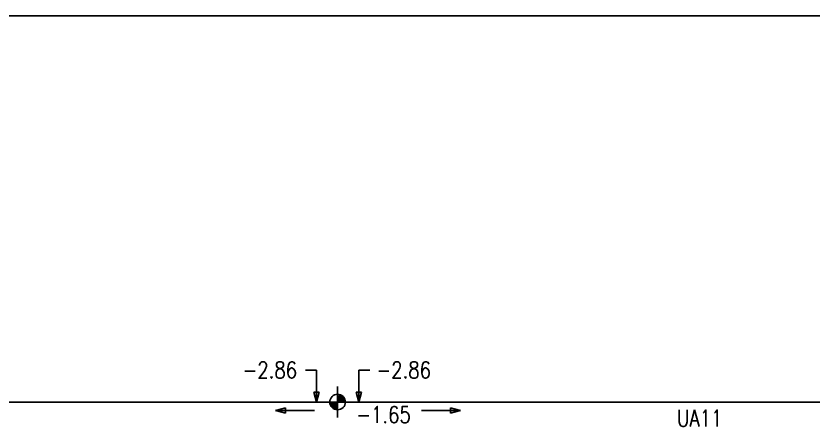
# Model space of a CAD drawing. Extents: x -40736 to 716455, y -65544 to 37405.
# Drawn here: x 348784 to 356484, y -30633 to -26611 of the extents above; entities that cross this region are included whole.
import ezdxf

# ---------------------------------------------------------------- set-up
doc = ezdxf.new("R2010")
doc.units = 0
doc.header["$LTSCALE"] = 600
doc.header["$MEASUREMENT"] = 0
doc.layers.get('0').update_dxf_attribs({"linetype": 'CONTINUOUS'})
doc.layers.add('底圖', color=253, linetype='CONTINUOUS')
doc.styles.add('SUNG', font='txt.shx', dxfattribs={"width": 0.8, "bigfont": 'chineset.shx'})

msp = doc.modelspace()

# ---------------------------------------------------------------- linework, layer by layer
msp.add_lwpolyline([(324704.44569, -26610.60172), (367926.3973, -26610.60172), (367926.3973, -65543.50649), (324704.44569, -65543.50649)], close=True)
at = {"layer": '底圖', "color": 253}
for p, q in [((351580.33903, -30035.1337), (351687.05901, -30035.1337)), ((351687.05901, -30035.1337), (351687.05901, -30343.32065)), ((352202.23831, -30035.1337), (352095.51833, -30035.1337)), ((352095.51833, -30035.1337), (352095.51833, -30343.32065)), ((351687.05901, -30343.32065), (351661.17711, -30246.72806)), ((351712.94092, -30246.72806), (351661.17711, -30246.72806)), ((351687.05901, -30343.32065), (351712.94092, -30246.72806)), ((351891.28867, -30193.32065), (351891.28867, -30493.32065)), ((352069.63642, -30246.72806), (352121.40023, -30246.72806)), ((352095.51833, -30343.32065), (352069.63642, -30246.72806)), ((352095.51833, -30343.32065), (352121.40023, -30246.72806)), ((351901.28867, -30333.32065), (351901.28867, -30279.09448)), ((351955.51483, -30333.32065), (351901.28867, -30333.32065)), ((351911.28867, -30323.32065), (351911.28867, -30292.08589)), ((351942.52342, -30323.32065), (351911.28867, -30323.32065)), ((360487.90038, -30343.32065), (334571.29137, -30343.32065)), ((351291.79493, -30425.04375), (351388.38751, -30399.16185)), ((351388.38751, -30399.16185), (351388.38751, -30450.92565)), ((351741.28867, -30343.32065), (352041.28867, -30343.32065)), ((351881.28867, -30353.32065), (351827.0625, -30353.32065)), ((351871.28867, -30363.32065), (351840.05392, -30363.32065)), ((351871.28867, -30394.5554), (351871.28867, -30363.32065)), ((351881.28867, -30407.54681), (351881.28867, -30353.32065)), ((353078.05487, -30425.04375), (352981.46229, -30399.16185)), ((352981.46229, -30399.16185), (352981.46229, -30450.92565)), ((351668.95401, -30425.04375), (351291.79493, -30425.04375)), ((351291.79493, -30425.04375), (351388.38751, -30450.92565)), ((352700.89579, -30425.04375), (353078.05487, -30425.04375)), ((353078.05487, -30425.04375), (352981.46229, -30450.92565))]:
    msp.add_line(p, q, dxfattribs=at)
for points in [[(351924.82969, -30313.32065), (351921.28867, -30313.32065), (351921.28867, -30309.77963)], [(351857.74765, -30373.32065), (351861.28867, -30373.32065), (351861.28867, -30376.86166)]]:
    msp.add_lwpolyline(points, dxfattribs=at)
msp.add_circle((351891.28867, -30343.32065), 75, dxfattribs=at)
for radius, start, end in [(65, 8.849883, 81.15012), (55, 21.323687, 68.676316), (45, 41.810317, 48.189686), (65, 188.849881, 261.150125001), (55, 201.323692, 248.676314001), (45, 221.810311, 228.189681)]:
    msp.add_arc((351891.28867, -30343.32065), radius, start, end, dxfattribs=at)
for points in [[(351712.94092, -30246.72806), (351661.17711, -30246.72806), (351687.05901, -30343.32065)], [(352069.63642, -30246.72806), (352121.40023, -30246.72806), (352095.51833, -30343.32065)], [(351388.38751, -30399.16185), (351388.38751, -30450.92565), (351291.79493, -30425.04375)], [(352981.46229, -30399.16185), (352981.46229, -30450.92565), (353078.05487, -30425.04375)]]:
    msp.add_solid(points, dxfattribs=at)

# ---------------------------------------------------------------- texts
at = {"layer": '底圖', "color": 253, "style": 'SUNG', "width": 0.8}
for s, p in [('-2.86', (350973.34894, -30112.93458)), ('-2.86', (352266.75221, -30112.93458)), ('-1.65', (352071.83509, -30545.22823)), ('UA11', (355170.05716, -30579.69926))]:
    msp.add_text(s, height=160, dxfattribs=at).set_placement(p)

doc.saveas('drawing.dxf')
